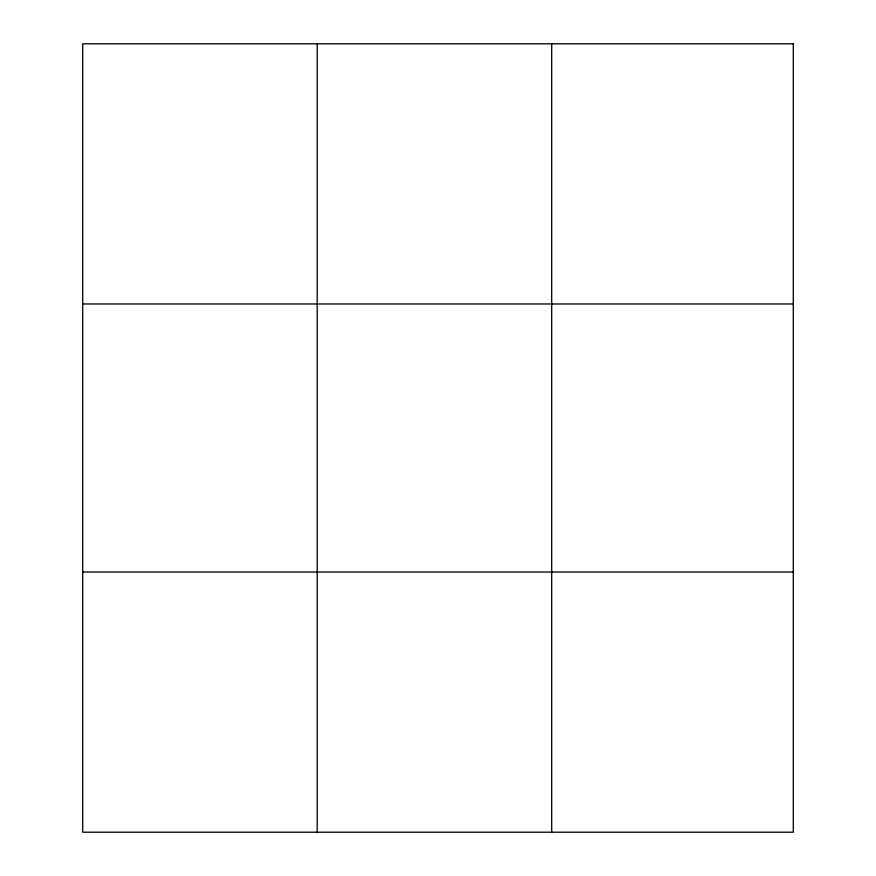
<?xml version="1.0" encoding="UTF-8"?>
<svg xmlns="http://www.w3.org/2000/svg" width="876" height="876" viewBox="0 0 876 876"><rect width="100%" height="100%" fill="white"/><g stroke="black" fill="none" stroke-linecap="round" stroke-linejoin="round"><path stroke-width="1.31" d="M317.2 832.2L317.2 43.8M551.694 832.2L551.694 43.8M82.705 303.972L793.295 303.972M82.705 572.028L793.295 572.028M793.295 43.8L793.295 832.2L82.705 832.2L82.705 43.8L793.295 43.8"/></g></svg>
